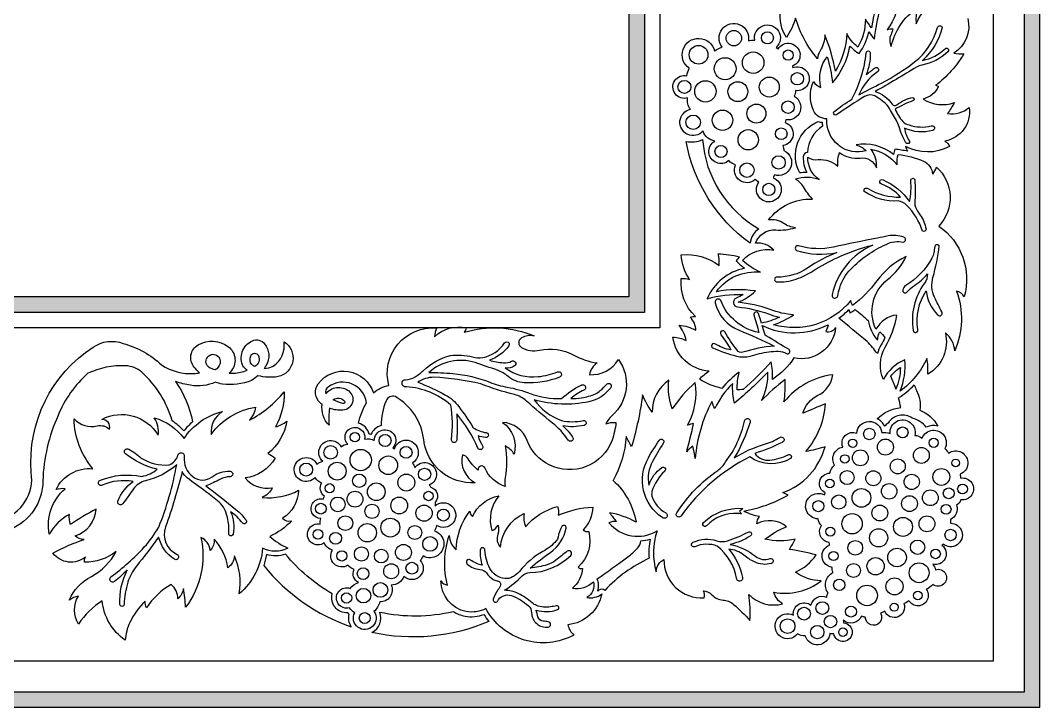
# Model space of a CAD drawing. Header units: millimetres. Extents: x 727 to 1901, y 614 to 1383.
# Drawn here: x 1244 to 1901, y 614 to 1057 of the extents above; entities that cross this region are included whole.
import ezdxf

# ---------------------------------------------------------------- set-up
doc = ezdxf.new("R2010")
doc.units = ezdxf.units.MM

msp = doc.modelspace()

# ---------------------------------------------------------------- hatches: boundary and pattern name
h = msp.add_hatch(color=0)
h.dxf.hatch_style = 1
h.paths.add_polyline_path([(727.36, 1382.94), (1901.36, 1382.94), (1901.36, 613.94), (727.36, 613.94)])
h.paths.add_polyline_path([(737.36, 1372.94), (1891.36, 1372.94), (1891.36, 623.94), (737.36, 623.94)], flags=16)
h = msp.add_hatch(color=0)
h.dxf.hatch_style = 1
h.paths.add_polyline_path([(982.36, 868.94), (982.36, 1127.94), (1646.36, 1127.94), (1646.36, 868.94)])
h.paths.add_polyline_path([(992.36, 878.94), (992.36, 1117.94), (1636.36, 1117.94), (1636.36, 878.94)], flags=16)

# ---------------------------------------------------------------- linework, layer by layer
at = {"color": 0}
for points in [[(727.36, 1382.94), (1901.36, 1382.94), (1901.36, 613.94), (727.36, 613.94)], [(737.36, 1372.94), (1891.36, 1372.94), (1891.36, 623.94), (737.36, 623.94)], [(757.36, 643.94), (757.36, 1352.94), (1871.36, 1352.94), (1871.36, 643.94)], [(757.36, 1352.94), (1871.36, 1352.94), (1871.36, 643.94), (757.36, 643.94)], [(972.36, 858.94), (972.36, 1137.94), (1656.36, 1137.94), (1656.36, 858.94)], [(982.36, 868.94), (982.36, 1127.94), (1646.36, 1127.94), (1646.36, 868.94)], [(992.36, 878.94), (992.36, 1117.94), (1636.36, 1117.94), (1636.36, 878.94)]]:
    msp.add_lwpolyline(points, close=True, dxfattribs=at)
for points in [[(1800.17, 1081.02, 0.04391), (1792.82, 1052.57, -0.010467), (1788.93, 1058.06, -0.138048), (1784.04, 1040.17, -0.11971), (1776.85, 1048.92, -0.132396), (1769.59, 1024.65, 0.049622), (1762.78, 1047.92, -0.124545), (1759.67, 1037.71, 0.118797), (1758.04, 1032.57, -0.104508), (1743.88, 1058.84, -0.06627), (1738.03, 1046.29, -0.267205), (1736.45, 1071.82, -0.096363)], [(1811.25, 1073.43, -0.137337), (1803.05, 1051.34, -0.127346), (1806.66, 1051.94, -0.07033), (1805.46, 1048.28, 0.245537), (1805.64, 1040.45, -0.200928), (1822.39, 1065.09, 0.075977), (1821.66, 1055.12, -0.168865), (1837.91, 1072.58, 0.109814)], [(1854.93, 1058.58, -0.334754), (1845.93, 1036.25, 0.065166), (1852.43, 1035.75, -0.098468), (1834.25, 1015.46, -0.052156), (1836.02, 1014.79, -0.240026), (1826.14, 1006.61, 0.229526), (1846.51, 1004.31, 0.000667), (1841.96, 997.22, 0.220503), (1855.91, 1001.15, -0.404636), (1840.22, 979.48, -0.173787), (1843.24, 975.93, -0.249918), (1814.83, 976.03, 0.117834), (1816.27, 972.88, 0.032301), (1807.92, 974.15, 0.030208), (1806.99, 970.84, 0.222013), (1782.89, 976.99, -0.135003), (1789.36, 973.19, -0.233638), (1772.01, 976.47, -0.01538), (1771.43, 977.18, 0.002181), (1771.32, 977.01, -0.243994), (1764.14, 993.9, -0.31203), (1755.43, 999.23, -0.211216), (1755.43, 1018.02, 0.180977), (1760.26, 1014.03, -0.243883), (1764.36, 1033.93, -0.036172), (1767.75, 1017, 0.128824), (1778.97, 1040.67, 0.070095), (1784.89, 1036.02, 0.103035), (1791.08, 1049.88, 0.009175), (1794.77, 1045.14, -0.030851), (1798.49, 1065.09, -0.114501)], [(1230.98, 735.23, 0.37874), (1250.6, 765.68, -0.275088), (1290.64, 846.51, -0.24973), (1309.95, 848.85, -0.123847), (1334.74, 835, 0.159364), (1355.53, 829.46, -0.003014), (1359.26, 829.95, -0.040494), (1355.72, 833.63, -0.462239), (1358.34, 848.03, -0.302543), (1377.81, 846.81, -0.445156), (1379.15, 830.63, -0.009792), (1378.36, 829.82, 0.018667), (1381.28, 829.66, 0.078551), (1389.94, 831.65, -0.03691), (1387.4, 833.87, -0.428116), (1393.3, 850.58, -0.342037), (1401.21, 848.67, -0.309456), (1402.25, 834.8, -0.022448), (1400.98, 832.77, 0.112607), (1406.65, 834.24, 0.291013), (1413.77, 849.89, -0.670632), (1409.92, 827.48, -0.108393), (1396.9, 828.11, -0.047823), (1392.77, 825.05, -0.131252), (1373.96, 822.67, -0.014826), (1369.54, 823.89, -0.14434), (1353.36, 821.93, -0.038349), (1343.8, 824.3, -0.101518), (1354.76, 798.36, 0.045368), (1349.07, 792.48, 0.064321), (1341.49, 798.98, 0.144053), (1321.92, 830.27, 0.173197), (1311.49, 834.48, 0.11857), (1287.2, 829.65, 0.115956), (1267.91, 802.41, 0.096509), (1258.07, 760.34, -0.306003), (1236.98, 728.86, 0.207357)]]:
    msp.add_lwpolyline(points, format="xyb", dxfattribs=at)
for points in [[(1720.18, 953.02, -0.100085), (1717.88, 954.71, -0.815049), (1705.14, 964.06, -0.154273), (1700.86, 966.89, -1.089648), (1691.67, 979.49, -0.274872), (1684.16, 985.85, -1.375385), (1676.03, 1000.01, -0.218039), (1674.15, 1007.32, -1.29214), (1673.75, 1021.64, -0.091747), (1675.21, 1026.43, -1.448022), (1691.58, 1037.63, -0.114748), (1696.48, 1040, -1.544687), (1713.4, 1044.14, -0.109762), (1717.49, 1044.53, -1.711265), (1731.29, 1039.86, -0.039805), (1732.53, 1038.77, -1.417159), (1741.84, 1027.83, -0.026671), (1742.07, 1026.9, -1.316854), (1743.74, 1012.02, -0.127022), (1742.99, 1008.51, -0.843091), (1737.59, 993.24, -0.06236), (1737.22, 991.44, -0.78842), (1735.58, 976.56, -0.129002), (1736.35, 973.34, -0.957218), (1730.16, 957.74, -0.07394), (1729.34, 955.79, -3.016237)], [(1768.63, 998.37, -0.028157), (1780.08, 1006.42, 0.100146), (1789.45, 1036.43, -0.994095), (1792.09, 1036.17, -0.09623), (1789.43, 1022.28, 0.002509), (1794.81, 1026.54, -1.083737), (1796.77, 1024.07, 0.148217), (1784.66, 1009.29, -0.001168), (1799.24, 1016.88, 0.04533), (1820.72, 1030.59, 0.163843), (1835.47, 1052.74, -0.766695), (1838.49, 1052.74, -0.147363), (1825.83, 1031.55, 0.148723), (1840.32, 1039.06, -1.003268), (1842.22, 1037.09, -0.149304), (1825.36, 1028.51, 0.094795), (1821.96, 1027.22, -0.009339), (1795.31, 1011.48, -0.17521), (1806.21, 1003.23, 0.444073), (1809.12, 1002.76, -0.119627), (1819.58, 1007.66, -0.832466), (1819.39, 1005.45, 0.039051), (1808.15, 1000.11, 0.093369), (1813.19, 992.1, 0.153003), (1817.11, 989.86, 0.141493), (1831.45, 989.29, -1.031961), (1832.4, 986.4, -0.182907), (1814.18, 987.83, 0.138864), (1817.23, 979.84, -1.054102), (1815.11, 978.43, -0.063425), (1810.71, 988.61, 0.066012), (1808.91, 992.69, -0.016121), (1803.93, 1001.54, 0.108356), (1794.96, 1008.57, 0.250066), (1788.45, 1008.22, 0.014888), (1770.83, 996.84, -1)], [(1699.03, 1045.86, -1), (1708.99, 1045.86, -1)], [(1721.81, 1046.09, -1), (1729.6, 1046.09, -1)], [(1675.24, 1035.13, -1), (1687.31, 1035.13, -1)], [(1691.32, 1026.17, -1), (1705.5, 1026.17, -1)], [(1709.54, 1030.08, -1), (1723.47, 1030.08, -1)], [(1735.85, 1034.96, -1), (1742.41, 1034.96, -1)], [(1720.43, 1014.31, -1), (1733.36, 1014.31, -1)], [(1740.98, 1019.7, -1), (1748.98, 1019.7, -1)], [(1667.89, 1014.43, -1), (1676.3, 1014.43, -1)], [(1678.82, 1011.5, -1), (1692.58, 1011.5, -1)], [(1700.19, 1011.36, -1), (1712.99, 1011.36, -1)], [(1712.42, 997.19, -1), (1724.72, 997.19, -1)], [(1734.94, 1001.34, -1), (1743.03, 1001.34, -1)], [(1673.13, 991.61, -1), (1682.47, 991.61, -1)], [(1690.11, 992.91, -1), (1703.27, 992.91, -1)], [(1706.75, 980.32, -1), (1719.87, 980.32, -1)], [(1730.86, 984.2, -1), (1738.36, 984.2, -1)], [(1746.63, 958.88, -0.448542), (1758.5, 992.09, 0.191767), (1761.01, 991.67, 0.088124), (1761.29, 989.19, 0.243012), (1751.53, 972.14, 0.372893), (1748.83, 969.28, 0.133879), (1751.12, 959.24, 0.043852)], [(1673.22, 979.25, 0.147839), (1683.89, 980.39, 0.250801), (1720.19, 922.96, 0.203253), (1714.46, 913.56, -0.191134)], [(1691.82, 972.79, -1), (1699.62, 972.79, -1)], [(1692.73, 882.25, -0.273963), (1721.32, 894.85, -0.087873), (1709.56, 902.47, -0.266218), (1729.73, 909.14, 0.234546), (1718.06, 913.56, -0.341358), (1731.08, 922.18, 0.089876), (1743.76, 923.53, -0.1198), (1736.31, 926.31, 0.1865), (1726.46, 928.6, -0.248653), (1754.69, 942.06, -0.039537), (1749.03, 949.85, 0.121484), (1743.74, 955.08, -0.175073), (1759.15, 954.69, -0.26117), (1751.83, 969.15, 0.207492), (1758.4, 967.53, -0.193764), (1771.14, 963.3, -0.116492), (1772.27, 972.13, 0.199549), (1785.54, 968.55, -0.348257), (1796.13, 962.22, 0.193063), (1792.48, 974.18, -0.193084), (1809.35, 964.11, -0.067421), (1810.08, 970.9, -0.068215), (1826.47, 966.52, -0.249211), (1832.36, 958.08, 0.072503), (1834.82, 962.67, -0.422237), (1836.3, 924.65, -0.31919), (1852.73, 879.08, 0.213805), (1847.8, 882.68, -0.187662), (1846.67, 844.1, 0.199237), (1840.52, 855.81, -0.326909), (1829.28, 829.01, 0.047898), (1828.68, 839.29, -0.127756), (1811.32, 818.13, 0.121055), (1814.38, 838.31, 0.184096), (1800.54, 825.57, -0.238229), (1801.66, 846.42, 0.085209), (1809.28, 867.21, 0.244503), (1795.75, 858.03, -0.350913), (1803.22, 890.12, 0.112742), (1815.17, 904.93, 0.122576), (1796.35, 889.3, -0.072073), (1780.61, 873.3, 0.005881), (1779.48, 876.58, -0.304241), (1729.69, 861.02, 0.062478), (1742.52, 867.34, -0.067249), (1727.4, 870.74, 0.065615), (1706.76, 875.45, 0.090234), (1717.91, 882.77, 0.084148)], [(1728.58, 965.67, -1), (1737.24, 965.67, -1)], [(1707.83, 960.7, -1), (1717.12, 960.7, -1)], [(1788.22, 946.91, -0.83597), (1790.45, 948.85, 0.139528), (1811.64, 943.36, 0.116606), (1799.37, 951.76, -1.202156), (1800.33, 954.48, -0.129045), (1817.47, 940.49, 0.065027), (1818.26, 953.99, -0.798335), (1820.79, 954.76, -0.035743), (1820.79, 939.28, 0.128176), (1821.25, 936.85, 0.045614), (1824.24, 931.74, -0.110091), (1828.07, 922.73, -0.708434), (1825.78, 921.42, 0.114787), (1815.54, 938.13, 0.168842), (1809.99, 940.83, -0.165012)], [(1722.66, 948.26, -1), (1730.58, 948.26, -1)], [(1744.55, 908.88, 0.131343), (1770.55, 907.58, 0.054629), (1751.52, 897.51, -0.155025), (1731.92, 891.69, 0.819685), (1731.27, 888.71, 0.113478), (1744.33, 890.4, 0.052934), (1755.22, 895.79, -0.034174), (1771.03, 904.38, -0.045851), (1793.71, 912.34, 0.235914), (1767.43, 880.47, 1.029248), (1771.14, 879.73, -0.033383), (1772.34, 884.73, -0.116613), (1779.54, 896.91, -0.096878), (1802.24, 912.82, -0.180539), (1813.43, 914.28, 0.77995), (1813.72, 917.53, 0.133149), (1803.53, 918.25, -0.000042), (1796.63, 916.89, 0.004726), (1768.3, 911.05, -0.125974), (1745.79, 911.9, 0.903261)], [(1828.22, 882.75, 0.170914), (1835.66, 867.24, 0.875872), (1838.35, 869.3, -0.023291), (1833.51, 878.71, -0.177735), (1832.52, 891.53, 0.037077), (1836.64, 911.78, 0.723051), (1833.76, 911.39, 0.006362), (1833.06, 907.39, -0.085162), (1831.89, 903.94, -0.13255), (1814.93, 886.21, 0.219087), (1813.02, 883.38, 0.772254), (1815.85, 882.12, -0.082227), (1820.56, 886.34, 0.08282), (1828.95, 893.9, -0.161789), (1827, 887.7, 0.19831), (1819.72, 857.24, 0.968955), (1822.75, 857.83, -0.191734), (1828.22, 882.75, 0.36723)], [(1681.82, 825.84, -0.070688), (1688.15, 831.1, -0.360228), (1664.69, 853, -0.116979), (1673.28, 850.74, 0.129472), (1668.67, 860.6, -0.117182), (1679.6, 857.37, 0.18305), (1675.94, 865.81, -0.127922), (1679.19, 866.28, -0.227816), (1670.1, 890.8, -0.091024), (1675.5, 890.23, -0.145936), (1670.12, 906.04, -0.192729), (1694.5, 899.22, 0.07418), (1693.91, 906.77, -0.062081), (1707.54, 904.71, 0.032676), (1705.54, 902.23, 0.042085), (1710.95, 897.39, 0.245511), (1686.76, 877.75, -0.081645), (1710.07, 880.51, -0.036801), (1705.59, 878.21, 0.779236), (1706.48, 872.46, -0.065636), (1726.36, 867.93, 0.030625), (1733.49, 865.77, -0.056141), (1721.91, 861.99, 0.005371), (1719.91, 868.19, 0.989263), (1717.02, 867.26, -0.013874), (1720.17, 855.96, -0.25364), (1695.56, 876.52, 0.890063), (1691.95, 875.17, 0.241866), (1707.43, 857.39, -0.022049), (1730.01, 847.21, 0.055558), (1709.87, 843.25, -0.33654), (1706.09, 844.6, -0.04032), (1698.23, 856.43, 1.043399), (1695.66, 854.53, -0.050104), (1702.11, 844.69, -0.092382), (1691.83, 848.63, 1.059984), (1690.48, 846.11, 0.047946), (1705.67, 840.77, 0.121469), (1714.66, 840.77, 0.007259), (1720.64, 842.34, -0.073894), (1732.68, 843.83, -0.118951), (1737.94, 842.42, 0.907815), (1739.64, 844.94, 0.001931), (1724.9, 853.82, -0.19145), (1723.96, 855.04, 0.004686), (1722.36, 860.5, 0.233502), (1764.81, 860.94, -0.126106), (1763.36, 856.58, 0.350674), (1769.66, 859.21), (1769.66, 859.21, -0.453715), (1742.76, 839.53, -0.112128), (1728.91, 825.73, 0.073498), (1728.13, 837.01, -0.026889), (1710.13, 819.23, -0.022007), (1706.26, 818.99, -0.074346), (1707.51, 830.35, 0.06831), (1696.37, 819.93, -0.089402)], [(1771.85, 865.31, 0.042365), (1778.28, 870.75, -0.004175), (1778.99, 868.45, 0.012183), (1782.21, 870.76, -0.019098), (1790.71, 863.75, 0.121946), (1796.68, 850.96, -0.097343), (1798.28, 856.41, -0.010656), (1801.56, 852.75, -0.021827), (1799.06, 847.91, 0.058248), (1796.66, 842.33, 0.030864), (1790.06, 850.15, -0.009579)], [(1503.94, 786.63, 0.236295), (1485.61, 814.61, 0.396343), (1479.6, 811.93, 0.09925), (1476.37, 795.88, 0.229527), (1469.82, 790.21, 0.026572), (1468.66, 790.35, 0.284999), (1461.77, 797.47, -0.068314), (1466.99, 810.66, 0.56685), (1442.5, 820.92, 0.347896), (1440.64, 816.29, -0.425014), (1455.51, 818.25, -0.681295), (1451.72, 805.87, -0.108078), (1443.18, 807.05, 0.069633), (1442.78, 796.12, -0.218775), (1438.29, 809.67, -0.014613), (1437.35, 810.39, -0.399911), (1435.82, 822.85, -0.610094), (1471.43, 816.99, -0.126346), (1481.39, 821.85, -0.521071), (1512.23, 858.87, 0.088824), (1510.94, 853.18, -0.257919), (1531.24, 858.92, -0.077805), (1530.04, 856.08, -0.178327), (1575.11, 853.73, 0.182239), (1567.03, 852.55, 0.588927), (1567.02, 846.25, 0.181197), (1578.57, 844.53, -0.178497), (1600.69, 841.37, 0.086385), (1615.72, 836.34, 0.186384), (1610.91, 828.75, 0.278866), (1629.57, 838.59, -0.385026), (1625.47, 802.38, 0.103762), (1621.5, 796.95, -0.125838), (1627.95, 797.82, -0.052786), (1625.48, 786.51, -0.442963), (1584.94, 770.49, -0.191832), (1570.72, 786.23, 0.297998), (1554.8, 797.98, -0.312517), (1562.26, 777.47, 0.141707), (1556.45, 782.74, -0.090143), (1556.41, 762.38, 0.091131), (1556.41, 756.56, -0.207097), (1543.28, 768.55, 0.886931), (1539, 767.2, -0.092167), (1532.59, 774.51, 0.225608), (1528.94, 776.96, 0.348587), (1537.11, 759.04, -0.399983)], [(1538.82, 781.4, 0.077364), (1525.19, 803.4, -0.032375), (1525.19, 786.96, -1.147394), (1521.79, 786.96, 0.078351), (1521.36, 809.15, 0.164754), (1492.74, 820.91, -1.120546), (1492.15, 825.5, 0.136212), (1498.3, 827.31, 0.050619), (1503.8, 831.55, -0.127333), (1521.14, 841.14, -0.085491), (1535.4, 840.29, 0.144925), (1542.05, 839.74, 0.196467), (1556.09, 849.21, -1.023065), (1558.82, 847.3, -0.151865), (1546.26, 838.06, 0.04636), (1555.4, 836.4, 0.145792), (1560.6, 837.47, -0.939686), (1562.51, 834.37, -0.212793), (1556.43, 833.16, 0.186554), (1577.9, 827.48, 0.065987), (1590.28, 830.54, -1.000747), (1591.61, 827.15, -0.107412), (1568.77, 823.5, -0.161603), (1558.41, 827.59, 0.087831), (1551.47, 831.58, 0.008018), (1537.06, 836.52, 0.267934), (1507.26, 830.18, -0.024849), (1522.77, 829.48, -0.069081), (1546.54, 823.84, 0.049315), (1557.8, 820.7, -0.045838), (1572.59, 816.68, 0.095626), (1592.87, 813.28, -0.080781), (1605.53, 821.94, -1.099101), (1607.32, 818.81, 0.074213), (1598.85, 813.35, 0.061903), (1605.75, 813.81, 0.055978), (1614.73, 816.42, 0.088363), (1617.8, 818.46, 0.039255), (1622.18, 822.9, -0.83056), (1624.56, 820.37, -0.184103), (1610.5, 811.28, -0.123247), (1575.13, 812.54, 0.155167), (1592.9, 799.2, 0.115342), (1606.7, 799.2, -1.00035), (1607.44, 796.03, -0.107204), (1593.69, 795.82, -0.045456), (1599.98, 788.48, -1.012627), (1597.16, 786.52, 0.076613), (1586.97, 797.57, -0.014796), (1570.22, 811.74, 0.121255), (1562.39, 815.92, -0.028226), (1540.68, 822.77, 0.051194), (1510.4, 827.04, 0.149961), (1500.11, 823.89, -0.032005), (1517.98, 815.63, -0.109367), (1526.5, 808.23, -0.020139), (1535.81, 794.55, 0.119785), (1544.24, 791.36, -1.019207), (1543.78, 788.14, -0.043004), (1538.96, 789.35, 0.065527), (1541.81, 782.94, -1.077379)], [(1394.86, 834.08, -0.042726), (1392.93, 835.23, -0.284811), (1392.25, 840.74, -0.683625), (1397.16, 841.05, -0.396076)], [(1369.24, 831.8, -0.021066), (1366.17, 833, -2.223303), (1372.42, 835.99, -0.186879)], [(1623.41, 733.21, 0.369142), (1654.52, 727.9, 0.158776), (1653.99, 701.63, -0.264862), (1658.94, 709.6, 0.437334), (1684.78, 684.79, 0.183996), (1684.54, 689.27, -0.190348), (1689.84, 686.75, 0.191906), (1697.06, 683.35, -0.16672), (1703.83, 680.55, -0.026648), (1714.43, 670.15, 0.047158), (1713.7, 686.98, 0.277648), (1735.49, 680.97, -0.2148), (1729.9, 688.32, 0.21392), (1760.3, 695.74, -0.146922), (1743.84, 701.34, 0.138596), (1757.16, 712.43, 0.038095), (1739.89, 716.01, 0.037297), (1743.6, 722.64, -0.10589), (1724.12, 722.54, -0.077193), (1738.11, 730.68, 0.299182), (1718.9, 732.49, -0.196986), (1720.66, 737.2, -0.080872), (1710.38, 740.75, 0.087366), (1739.06, 751.08, 0.035452), (1735.56, 752.64, 0.24814), (1762.9, 782.3, -0.026961), (1750.43, 779.09, 0.164545), (1763.19, 810.04, -0.001072), (1748.5, 803.87, -0.211312), (1758.29, 815.43, 0.253024), (1767.92, 828.75, 0.191679), (1736.39, 811.23, 0.050528), (1737.09, 825.54, 0.042166), (1721.86, 812, 0.134084), (1725.99, 830.32, -0.030759), (1704.45, 810.46, -0.076117), (1703.31, 823.02, 0.09454), (1691.71, 806.84, -0.077743), (1689.89, 811.55, 0.10167), (1679.12, 774.7, 0.016778), (1677.5, 782.61, 0.106928), (1673.59, 778.97, 0.013171), (1678.05, 797.3, -0.002724), (1674.19, 796.16, 0.164526), (1679.14, 823.76, 0.064553), (1664.33, 806.72, -0.127889), (1662.14, 825.2, 0.262658), (1651.42, 804.53, -0.061078), (1645.14, 815.66, -0.03668), (1638.02, 782.33, -0.027083), (1634.54, 788.83, -0.110429), (1626.09, 760.55, 0.000542), (1626.02, 760.61, -0.00046), (1626.07, 760.5, 0.000192), (1626.09, 760.55, -0.168036), (1640.89, 733.68, 0.073837), (1623.89, 739.7, 0.058288), (1628.36, 733.99, 0.149493)], [(1808.64, 819.5, 0.026651), (1805.36, 827.71, -0.091175), (1811.54, 833.49, -0.09054)], [(1384.79, 687.44, 0.155848), (1381.74, 711.81, -0.226951), (1377.53, 704.21, 0.152489), (1368.61, 722.68, -0.244867), (1366.04, 715.41, 0.267403), (1360.15, 723.78, -0.218055), (1350.24, 678.77, 0.021706), (1348.83, 690.89, -0.17843), (1345.21, 684.13, 0.234879), (1340.86, 693.37, 0.120579), (1324.98, 678.28, -0.135878), (1324.2, 682.55, 0.094334), (1314.25, 668.95, 0.093875), (1311.22, 657.37, -0.217237), (1296.35, 682.87, 0.104847), (1281.16, 667.85, -0.287499), (1281.03, 685.92, 0.106059), (1275.16, 683.36, -0.169966), (1289.4, 698.6, 0.153188), (1305.37, 714.62, -0.174442), (1285, 707.8, -0.160743), (1285.55, 711.01, -0.417971), (1264.58, 713.51, -0.043632), (1284.67, 722.49, -0.203038), (1278.89, 724.78, 0.31959), (1292.4, 742.07, 0.025819), (1275.86, 732.01, -0.090009), (1275.22, 738.59, 0.135086), (1262.18, 725.93, -0.262701), (1272.41, 755.13, 0.104237), (1266.62, 754.62, -0.315113), (1290.45, 768.07, -0.174274), (1278.31, 800.22, 0.272439), (1293.12, 795.69, -0.249914), (1301.06, 793.62, 0.513747), (1296.1, 799.9, -0.397256), (1332.51, 789.73, 0.177255), (1330.02, 800.97, -0.166949), (1349.19, 787.58, -0.186683), (1374.12, 805.07, 0.288387), (1366.68, 790.2, -0.201707), (1395.34, 807.69, -0.13881), (1391.44, 799.46, 0.102582), (1413.85, 817.72, -0.133023), (1408.21, 795.05, 0.099796), (1415.61, 798.72, -0.182609), (1403.25, 777.81, -0.048342), (1408.08, 774.96, -0.238071), (1388.59, 762.1, 0.266096), (1406.18, 755.79, -0.184859), (1399.59, 749.55, 0.14748), (1423.15, 754.14, -0.244169), (1412.84, 736.11, 0.279427), (1418.47, 734.39, -0.103105), (1404.55, 724.42, 0.082923), (1416.23, 716.86, -0.245748), (1399.87, 716.86, -0.203767)], [(1796.6, 800.33, -0.172243), (1811.73, 807.56, 0.019333), (1810.35, 813.82, 0.057118), (1820.47, 822.11, -0.008395), (1821.9, 818.52, -0.168803), (1824.02, 805.9, -0.167113), (1835.71, 795.61, 0.174696), (1828.21, 794.85, 0.154459), (1819.21, 800.66, 0.421588), (1803.59, 797.53, 0.042588), (1801.37, 795.48, 0.15674)], [(1451.63, 810.12, -0.017715), (1445.49, 812.54, -0.429725), (1452.71, 811.56, -0.735236)], [(1667.2, 739.54, -0.102467), (1693.65, 767, 0.115788), (1698.71, 772.53, 0.111043), (1710.91, 798.86, -1.082285), (1714.46, 798.12, -0.066253), (1704.3, 775.07, -0.071798), (1723.89, 783.85, 0.075294), (1733.65, 788.3, -1.134228), (1735.21, 785.1, -0.043551), (1717.52, 778, 0.269499), (1727.31, 773.59, 0.093309), (1739.05, 777.08, -0.773694), (1740.93, 774.98, -0.311491), (1714.31, 775.76, 0.120703), (1670.03, 737.76, -1.074199)], [(1742.46, 673.67, -0.678269), (1753.7, 680.01, -0.452812), (1763.96, 685.3, -0.138153), (1764.93, 687.77, -0.468892), (1768.08, 701.14, -0.157334), (1767.52, 704.43, -0.797432), (1765.85, 718.75, -0.086649), (1765.64, 720.56, -0.567668), (1760.5, 731.44, -0.236101), (1758.5, 735.71, -1.280801), (1762.53, 751.17, -0.058611), (1763.07, 752.48, -0.799202), (1766, 765.26, -0.198612), (1769.03, 770.35, -0.528262), (1774.29, 782.04, -0.656771), (1783.33, 790.98, -0.917924), (1799.51, 791.38, -0.148684), (1804.82, 790.88, -1.166574), (1820.83, 789.61, -0.132925), (1825.48, 787.85, -1.051596), (1840.22, 781.04, -0.095827), (1842.58, 778.11, -1.142249), (1850, 764.51, -0.079666), (1850.42, 762.03, -1.167229), (1850.6, 747.99, -0.167067), (1847.68, 744.49, -0.406131), (1843.77, 735.31, -0.072193), (1843.89, 732.92, -1.42477), (1839.06, 719.47, -0.037609), (1838.35, 718.65, -0.830888), (1832.35, 706.47, -0.096746), (1834.21, 702.93, -1.660803), (1832.39, 693.45, -0.127003), (1828.23, 690.3, -1.052657), (1817.03, 682.92, -0.102849), (1813.74, 681.08, -0.982626), (1801.39, 676.14, -0.092365), (1798.7, 674.97, -1.303754), (1788.85, 672.32, -0.080004), (1786.45, 672.94, -0.512652), (1774.65, 670.38, -0.064549), (1774.9, 668.6, -2.031317), (1768.53, 661.54, -0.090697), (1766.02, 661.76, -0.816913), (1750.08, 660.28, -0.176841), (1745.16, 661.54, -2.141167)], [(1459.34, 675.17, -0.108175), (1456.03, 678.36, -1.393433), (1456.46, 690.86, -0.157577), (1461.9, 694.6, -0.409806), (1458.95, 703.13, -0.13252), (1454.92, 705.8, -0.799576), (1445.01, 715.58, -0.238262), (1439.68, 720.28, -1.562601), (1437.14, 732.34, -0.135953), (1437.49, 736.01, -1.124098), (1438.97, 748.49, -0.074115), (1439.9, 750.36, -0.419385), (1438.16, 758.86, -0.202066), (1433.79, 762.37, -3.298757), (1435.01, 770.88, -0.150996), (1438.77, 772.88, -1.197346), (1450.57, 782.21, -0.149874), (1454.86, 783.92, -1.655655), (1465.74, 787.06, -0.206275), (1472.01, 786.26, -1.476757), (1483.97, 781.53, -0.032326), (1484.93, 780.88, -1.459312), (1496.58, 771.86, -0.103564), (1498.11, 768.62, -1.347132), (1507.49, 757.48, -0.024935), (1508.51, 756.09, -0.553434), (1511.39, 746.64, -0.038791), (1511.2, 743.98, -2.061698), (1512.21, 731.53, -0.088541), (1510.84, 728.01, -1.103821), (1503.47, 711.84, -0.068946), (1501.62, 708.9, -0.97523), (1491.15, 698.61, -0.306376), (1482.88, 693.03, -0.564529), (1475.47, 682.15, -0.17117), (1471.79, 676.03, -1.806747)], [(1456.45, 788.35, -1), (1462.5, 788.35, -1)], [(1475.07, 786.29, -1), (1482.81, 786.29, -1)], [(1787.74, 790.48, -1), (1795.13, 790.48, -1)], [(1809.39, 791.48, -1), (1816.45, 791.48, -1)], [(1439.43, 778.62, -1), (1448.22, 778.62, -1)], [(1648.86, 775.14, -0.020679), (1655.97, 786.49, -0.970752), (1658.58, 784.82, 0.006938), (1651.56, 772.77, 0.184234), (1649.26, 757.5, -0.17123), (1657.62, 768.85, -0.923668), (1659.45, 766.57, 0.129707), (1651.2, 753.34, 0.150853), (1651.2, 750.41, 0.196534), (1660.1, 739.58, -1.119828), (1657.97, 736.52, -0.396137)], [(1778.07, 784.55, -1), (1783.43, 784.55, -1)], [(1796.68, 782.05, -1), (1807.05, 782.05, -1)], [(1830.06, 784.81, -1), (1835.98, 784.81, -1)], [(1378.05, 726.62, 0.083585), (1377.29, 736.56, 0.137738), (1371.95, 746.58, -0.007508), (1363.38, 753.27, -0.003004), (1351.33, 762.14, -0.130801), (1348.04, 766.29, -0.026711), (1337.28, 730.51, 0.388601), (1344.69, 712.76, -1.084877), (1342.96, 709.66, -0.183457), (1332.82, 723.86, -0.013192), (1318.47, 705.21, 0.097618), (1312.99, 694.88, 0.060873), (1310.51, 680.48, -0.951725), (1307.8, 680.48, -0.130711), (1312.56, 702.74, -0.02521), (1304.38, 695.29, -1.026042), (1302.05, 698.27, 0.046962), (1323.56, 717.58, 0.057905), (1332.94, 730.46, 0.049901), (1344.48, 770.49, -0.11831), (1324.4, 760.36, 0.183856), (1316.56, 755.06, -0.00853), (1309.6, 745.49, -0.870923), (1306.53, 747.2, -0.146044), (1316.32, 759.8, 0.156579), (1296.45, 757.36, -1.088173), (1295.25, 760.65, -0.144198), (1321.99, 763.14, 0.129036), (1331.92, 767.69, -0.109987), (1311.47, 777.68, -0.931128), (1313.57, 780.73, -0.047429), (1321.6, 774.93, 0.177902), (1339.61, 770.64, 0.241032), (1345.3, 776.89, -0.981344), (1349.31, 775.89, 0.263013), (1355.03, 762.82, 0.333535), (1367.37, 762.82, -0.169199), (1378.89, 766.49, -0.973766), (1378.89, 762.9, 0.113567), (1372.64, 761.28, -0.024161), (1363.28, 756.98, -0.016692), (1382.72, 741.77, -0.061371), (1389.24, 734.78, -0.969223), (1387.03, 733.07, 0.064247), (1379.3, 740.3, -0.147693), (1380.83, 725.95, -1.052997)], [(1456.32, 773.69, -1), (1470.1, 773.69, -1)], [(1474.98, 770.31, -1), (1487, 770.31, -1)], [(1488.65, 778.63, -1), (1496.35, 778.63, -1)], [(1772.92, 774.4, -1), (1778.38, 774.4, -1)], [(1780.53, 775.1, -1), (1790.77, 775.1, -1)], [(1819.89, 776.69, -1), (1830.18, 776.69, -1)], [(1423.87, 767.53, -1), (1432.19, 767.53, -1)], [(1442.3, 766.5, -1), (1453.81, 766.5, -1)], [(1805.01, 769.6, -1), (1814.65, 769.6, -1)], [(1844.73, 771.8, -1), (1849.67, 771.8, -1)], [(1457.94, 760.3, -1), (1466.61, 760.3, -1)], [(1487.22, 759.14, -1), (1498.12, 759.14, -1)], [(1500.53, 764.47, -1), (1508.43, 764.47, -1)], [(1772.56, 762.36, -1), (1781.65, 762.36, -1)], [(1789.2, 761.9, -1), (1798.91, 761.9, -1)], [(1813.89, 759.59, -1), (1823.74, 759.59, -1)], [(1832.49, 762.77, -1), (1843.37, 762.77, -1)], [(1440.22, 755.46, -1), (1446.19, 755.46, -1)], [(1467.59, 753.19, -1), (1478.98, 753.19, -1)], [(1763.14, 758.54, -1), (1768.82, 758.54, -1)], [(1799.25, 753.52, -1), (1809.23, 753.52, -1)], [(1848.45, 755.02, -1), (1854.75, 755.02, -1)], [(1454.47, 748.45, -1), (1464.66, 748.45, -1)], [(1503.97, 750.47, -1), (1510.01, 750.47, -1)], [(1515.04, 695.75, 0.217418), (1519.25, 692.96, -0.143708), (1520.35, 725.02, 0.193844), (1524.81, 715.71, -0.159546), (1533.66, 740.65, 0.189746), (1535.27, 737.2, -0.240739), (1552.3, 750.58, 0.252038), (1547.92, 728.22, 0.271403), (1551.72, 731.78, -0.179511), (1551.72, 725.8, 0.283622), (1553.39, 717.47, -0.26707), (1568.65, 739.21, 0.128621), (1569.63, 730.64, -0.153113), (1590.18, 743.67, -0.152689), (1590.75, 738.04, -0.096208), (1612.93, 743.26, -0.182258), (1606.8, 728.61, 0.272651), (1610.34, 727.62, -0.285342), (1603.51, 704.61, 0.356304), (1606.39, 703.79, -0.203352), (1599.85, 690.98, 0.259045), (1613.37, 695.2, -0.356474), (1609.14, 684.96, 0.210177), (1618.76, 687.28, -0.332058), (1596.99, 667.43, 0.183264), (1600.82, 660.79, -0.414657), (1544.01, 677.81, -0.158267), (1531.19, 675.86, -0.356181)], [(1767.14, 746.56, -1), (1776.37, 746.56, -1)], [(1780.33, 749.28, -1), (1792.38, 749.28, -1)], [(1812.23, 745.53, -1), (1822.5, 745.53, -1)], [(1825.77, 749.31, -1), (1835.9, 749.31, -1)], [(1839.22, 752.21, -1), (1846.19, 752.21, -1)], [(1434.03, 742.33, -1), (1440.97, 742.33, -1)], [(1443.71, 745.06, -1), (1453.24, 745.06, -1)], [(1465.85, 740.58, -1), (1475.13, 740.58, -1)], [(1482.67, 744.39, -1), (1493.52, 744.39, -1)], [(1498.86, 739.4, -1), (1509.36, 739.4, -1)], [(1754.99, 743.94, -1), (1762.17, 743.94, -1)], [(1793.13, 739.47, -1), (1803.33, 739.47, -1)], [(1837.84, 741.9, -1), (1844.17, 741.9, -1)], [(1448.53, 732.96, -1), (1458.07, 732.96, -1)], [(1512.78, 738.15, -1), (1520.45, 738.15, -1)], [(1709.84, 742.5), (1709.84, 742.5, -0.118635), (1707.72, 740.71, -0.034535), (1708.89, 738.97, 0.023814), (1706.52, 739.25, 0.226229), (1686.46, 731.3, -1.032287), (1684.41, 733.3, -0.21177)], [(1773.76, 732.56, -1), (1786.89, 732.56, -1)], [(1823.52, 732.5, -1), (1833.79, 732.5, -1)], [(1461.49, 726.78, -1), (1473.39, 726.78, -1)], [(1476.24, 730.08, -1), (1488.44, 730.08, -1)], [(1493.69, 726.94, -1), (1502.67, 726.94, -1)], [(1546.53, 703.76, -0.114734), (1543.42, 715.54, 0.970733), (1540.3, 715.54, 0.081637), (1541.61, 705.77, -0.096104), (1534.15, 709.17, 0.955392), (1532.03, 706.47, 0.159445), (1540.13, 703.09, -0.209166), (1544.33, 700.84, 0.069645), (1548.67, 696.67, 0.132151), (1550.97, 695.8, -0.162308), (1553.01, 694.89, -0.282672), (1553.51, 693.14, -0.100168), (1551.82, 689.85, 0.103547), (1548.79, 683.85, 0.810256), (1551.49, 682.48, -0.38591), (1560.63, 686.2, -0.098902), (1571.45, 679.6, -0.203324), (1573.48, 675.12, 0.445107), (1584.23, 665.9, 0.879078), (1584.23, 669.37, 0.014988), (1581.08, 669.68, -0.323135), (1577.62, 672.56, 0.002041), (1576.48, 676.9, 0.161715), (1590.29, 677.14, 0.921882), (1589.65, 679.58, -0.0013), (1585.8, 678.91, -0.136836), (1576.71, 679.84, -0.084175), (1573.89, 681.55, 0.060837), (1564.94, 687.52, 0.118654), (1555.99, 689.62, 0.047847), (1567.47, 698.95, -0.192569), (1572.37, 701.01, 0.192954), (1598.79, 712.15, 0.946458), (1596.43, 714.82, 0.00266), (1589.16, 708.99, -0.10231), (1583.57, 706.1, -0.040207), (1572.57, 703.96, -0.024582), (1585.62, 714.07, 0.193889), (1595.82, 729.72, 0.862504), (1592.99, 730.73, 0.075924), (1590.56, 723.84, -0.134758), (1589.44, 721.54, -0.088554), (1580.77, 714.64, 0.108165), (1565.69, 701.66, -0.073227), (1561.22, 698.22, -0.15666), (1556.18, 697.2, -0.248121)], [(1763.44, 727.53, -1), (1769.19, 727.53, -1)], [(1807.09, 730.52, -1), (1819.3, 730.52, -1)], [(1432.46, 725.72, -1), (1438.8, 725.72, -1)], [(1443.19, 723.2, -1), (1450.81, 723.2, -1)], [(1503.22, 719.56, -1), (1512.69, 719.56, -1)], [(1677.78, 720.59, -0.191097), (1693.13, 721.6, 0.157197), (1700.02, 721.6, 0.043796), (1713.37, 727.24, -0.950404), (1714.83, 724.79, -0.095238), (1701.68, 719.25, -0.12224), (1717.97, 711.59, 0.265298), (1727.27, 710.05, -1.045095), (1728.27, 706.92, -0.18094), (1717.32, 707.92, -0.059961), (1710.57, 712.24, 0.154041), (1700.74, 716.21, -0.128517), (1709.61, 697.93, -1.07127), (1705.77, 697.36, 0.184139), (1693.35, 718.12, 0.194856), (1678.84, 717.7, -1.063288)], [(1791.59, 723.49, -1), (1803.3, 723.49, -1)], [(1840.23, 725.32, -1), (1847.58, 725.32, -1)], [(1459.12, 713.06, -1), (1468.27, 713.06, -1)], [(1485.67, 714.03, -1), (1496, 714.03, -1)], [(1616.21, 689.16, 0.171722), (1615.92, 697, 0.004064), (1635.55, 711.18, 0.050566), (1641.9, 716.92, 0.158342), (1643.96, 721.53, 0.056427), (1650, 722.64, 0.068487), (1649.31, 710.28, 0.096209), (1620.77, 689.51, 0.360822), (1616.94, 689.67, -0.023839)], [(1777.61, 717.04, -1), (1787.13, 717.04, -1)], [(1817.95, 717.45, -1), (1827.21, 717.45, -1)], [(1414.71, 712.95, -0.152656), (1402.4, 712.64, -0.04045), (1400.65, 705.54, 0.141639), (1457.09, 666.13, -0.203654), (1455.75, 674.12, -0.025177), (1454.78, 675.1, -0.520804), (1444.91, 687.36, -0.092495)], [(1447.76, 711.8, -1), (1454.37, 711.8, -1)], [(1472.04, 711.72, -1), (1480.9, 711.72, -1)], [(1765.35, 711.78, -1), (1771.29, 711.78, -1)], [(1789.96, 705.14, -1), (1801.07, 705.14, -1)], [(1803.33, 710.8, -1), (1815.35, 710.8, -1)], [(1831.13, 713.12, -1), (1837.29, 713.12, -1)], [(1461.02, 700.36, -1), (1468.5, 700.36, -1)], [(1478.08, 701.93, -1), (1487.7, 701.93, -1)], [(1492.44, 703.89, -1), (1500.07, 703.89, -1)], [(1776.77, 702.42, -1), (1785.7, 702.42, -1)], [(1817.18, 700.95, -1), (1830, 700.95, -1)], [(1802.21, 692.17, -1), (1813.21, 692.17, -1)], [(1460.33, 686.16, -1), (1469.72, 686.16, -1)], [(1471.16, 689.83, -1), (1480.63, 689.83, -1)], [(1768.44, 693.15, -1), (1775.7, 693.15, -1)], [(1783.36, 686.31, -1), (1796.64, 686.31, -1)], [(1450.82, 684.68, -1), (1457.44, 684.68, -1)], [(1825.58, 686.32, -1), (1820.06, 686.32, -1)], [(1745.21, 674.6, -1), (1753.48, 674.6, -1)], [(1757.03, 678.15, -1), (1765.28, 678.15, -1)], [(1776.1, 675.9, -1), (1783.16, 675.9, -1)], [(1810.14, 678.72, -1), (1804.9, 678.72, -1)], [(1462.32, 671.7, -1), (1469.34, 671.7, -1)], [(1470.42, 662.4, 0.389715), (1475.48, 675.49, 0.002973), (1475.59, 675.61, 0.111058), (1522.93, 676, 0.090026), (1530.65, 672.91, 0.128706), (1542.75, 674, 0.030442), (1545.9, 669.55, -0.156674)], [(1733.98, 666.48, -1), (1743.49, 666.48, -1)], [(1762.42, 669.42, -1), (1770.39, 669.42, -1)], [(1753.59, 662.65, -1), (1762.21, 662.65, -1)], [(1777.19, 662.62, -1), (1771.68, 662.62, -1)]]:
    msp.add_lwpolyline(points, format="xyb", close=True, dxfattribs=at)

doc.saveas('drawing.dxf')
